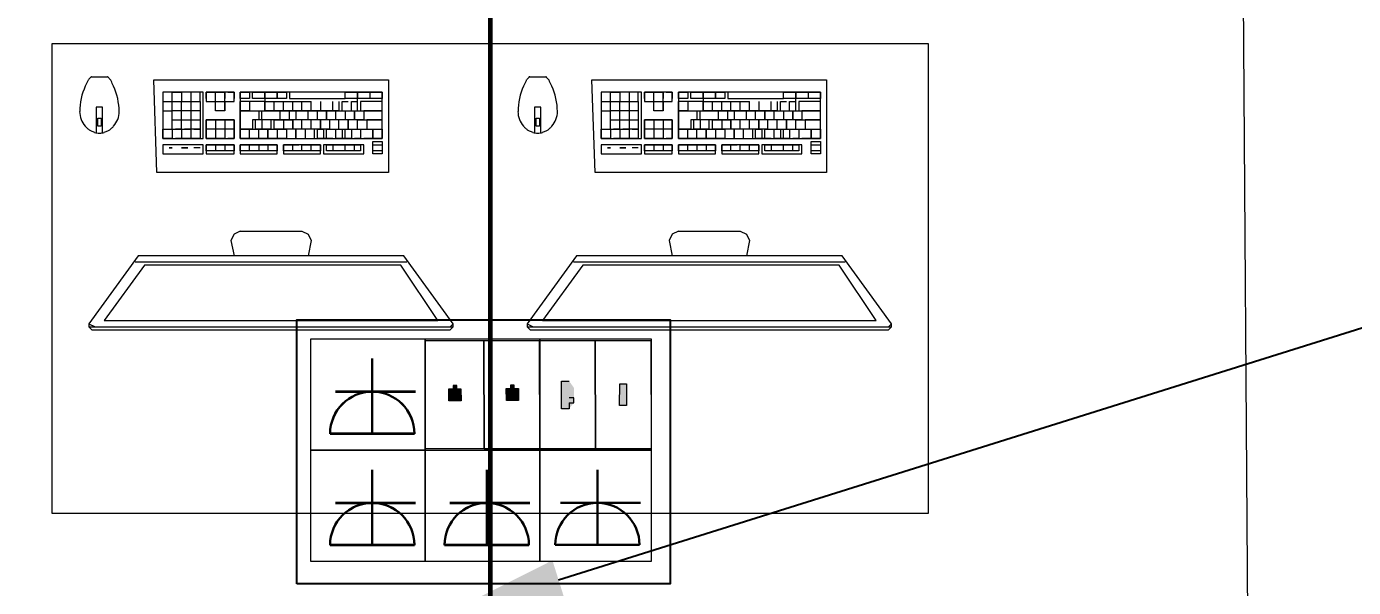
# Model space of a CAD drawing. Header units: millimetres. Extents: x -32 to 417638015, y -35 to 175284279.
# Drawn here: x 417443556 to 417445676, y 175255956 to 175256852 of the extents above; entities that cross this region are included whole.
import ezdxf
from ezdxf import colors
from ezdxf.entities.mleader import LeaderData, LeaderLine
from ezdxf.math import Vec2, Vec3

# ---------------------------------------------------------------- set-up
doc = ezdxf.new("R2010")
doc.units = ezdxf.units.MM
for name, color, linetype, lineweight in [('_ЭМ_В полу', 26, 'Кабель в трубе', 60), ('Перекрытие', 7, 'Continuous', 18), ('ТХ', 5, 'Continuous', 0), ('ТХ_Задание ЭОМ_СС', 6, 'Continuous', 0), ('ШТРИХОВКА', 252, 'Continuous', 15), ('Электро', 250, 'Continuous', 25), ('ЭОМ_Кабель для СУП', 150, 'Continuous', 9)]:
    doc.layers.add(name, color=color, linetype=linetype, lineweight=lineweight)
for name, color, linetype in [('_ЭМ_Надписи', 7, 'Continuous'), ('PDF _СС_розетки', 7, 'Continuous'), ('ВНУТРЯНКА', 1, 'Continuous')]:
    doc.layers.add(name, color=color, linetype=linetype)
doc.layers.add('PDF _ЭОМ _розетки', color=7, linetype='Continuous', true_color=0xeb0000)
doc.styles.add('ELine', font='txt.shx')
doc.styles.add('ЭОМ', font='isocpeur.ttf', dxfattribs={"width": 0.85, "height": 250})
doc.linetypes.add('TRAY', pattern='A,12.119257,["_",ELine,S=4.5,R=90,X=0,Y=-1.555839],0.750382,["_",ELine,S=4.5,R=0,X=0,Y=-0.805849],1.314849,["_",ELine,S=4.5,R=0,X=0,Y=-0.805849],2.250029,["_",ELine,S=4.5,R=90,X=0,Y=-1.555839],13.565483', length=30)
doc.linetypes.add('Кабель в трубе', pattern='A,8,[133,ltypeshp.shx,S=1,R=0,X=10,Y=1.3],-3,[130,ltypeshp.shx,S=1.5,R=-45,X=-1.5,Y=0],8', length=19)

# ---------------------------------------------------------------- blocks, each defined once
blk = doc.blocks.new('_ЭМ_ТХ2_4 Этаж')
at = {"layer": 'ТХ', "color": 8, "linetype": 'Continuous', "ltscale": 100}
for p, q in [((59407.5, 25076.8), (59418.2, 25076.8)), ((59418.2, 25076.8), (59433, 25076.8)), ((60107.5, 25076.8), (60118.2, 25076.8)), ((60118.2, 25076.8), (60133, 25076.8)), ((59635.2, 24825.3), (59630.2, 24815.5)), ((59635.2, 24825.3), (59630.2, 24815.5)), ((59645, 24830.2), (59635.2, 24825.3)), ((59645, 24830.2), (59635.2, 24825.3)), ((59645, 24830.2), (59694.3, 24830.2)), ((59645, 24830.2), (59694.3, 24830.2)), ((59694.3, 24830.2), (59743.7, 24830.2)), ((59694.3, 24830.2), (59743.7, 24830.2)), ((59743.7, 24830.2), (59753.5, 24825.3)), ((59743.7, 24830.2), (59753.5, 24825.3)), ((59753.5, 24825.3), (59758.4, 24815.5)), ((59753.5, 24825.3), (59758.4, 24815.5)), ((60335.2, 24825.3), (60330.2, 24815.5)), ((60335.2, 24825.3), (60330.2, 24815.5)), ((60345, 24830.2), (60335.2, 24825.3)), ((60345, 24830.2), (60335.2, 24825.3)), ((60345, 24830.2), (60394.3, 24830.2)), ((60345, 24830.2), (60394.3, 24830.2)), ((60394.3, 24830.2), (60443.7, 24830.2)), ((60394.3, 24830.2), (60443.7, 24830.2)), ((60443.7, 24830.2), (60453.5, 24825.3)), ((60443.7, 24830.2), (60453.5, 24825.3)), ((60453.5, 24825.3), (60458.4, 24815.5)), ((60453.5, 24825.3), (60458.4, 24815.5)), ((59630.2, 24815.5), (59635.2, 24790.8)), ((59758.4, 24815.5), (59753.5, 24790.8)), ((60330.2, 24815.5), (60335.2, 24790.8)), ((60458.4, 24815.5), (60453.5, 24790.8))]:
    blk.add_line(p, q, dxfattribs=at)
at = {"layer": 'ТХ', "color": 8}
for points in [[(59344.3, 24379.6), (60744.3, 24379.6), (60744.3, 25129.6), (59344.3, 25129.6)], [(59417.6, 24997.9), (59417.6, 25010.8), (59422.9, 25010.8), (59422.9, 24997.9)], [(60117.6, 24997.9), (60117.6, 25010.8), (60122.9, 25010.8), (60122.9, 24997.9)]]:
    blk.add_lwpolyline(points, close=True, dxfattribs=at)
at = {"layer": 'ТХ', "color": 8, "linetype": 'Continuous', "ltscale": 100}
for points in [[(59506.9, 25071.9), (59881.7, 25071.9)], [(59881.7, 24923.9), (59511.9, 24923.9), (59506.9, 25071.9)], [(59881.7, 25071.9), (59881.7, 24923.9)], [(60206.9, 25071.9), (60581.7, 25071.9)], [(60581.7, 24923.9), (60211.9, 24923.9), (60206.9, 25071.9)], [(60581.7, 25071.9), (60581.7, 24923.9)], [(59521.7, 25052.2), (59521.7, 24978.2)], [(59585.8, 25052.2), (59521.7, 25052.2)], [(59521.7, 25052.2), (59521.7, 24993)], [(59536.5, 25052.2), (59521.7, 25052.2)], [(59536.5, 24993), (59536.5, 25052.2)], [(59536.5, 25052.2), (59551.3, 25052.2)], [(59536.5, 25037.4), (59536.5, 25052.2)], [(59551.3, 25052.2), (59551.3, 25037.4)], [(59551.3, 25052.2), (59551.3, 25037.4)], [(59580.9, 25052.2), (59556.3, 25052.2)], [(59566.1, 25052.2), (59566.1, 24978.2)], [(59580.9, 25037.4), (59580.9, 25052.2)], [(59585.8, 24978.2), (59585.8, 25052.2)], [(59590.8, 25052.2), (59620.4, 25052.2)], [(59590.8, 25042.3), (59590.8, 25052.2)], [(59590.8, 25052.2), (59590.8, 25037.4)], [(59635.2, 25052.2), (59590.8, 25052.2)], [(59605.6, 25037.4), (59605.6, 25052.2)], [(59620.4, 25052.2), (59620.4, 25042.3)], [(59620.4, 25022.6), (59620.4, 25052.2)], [(59625.3, 25052.2), (59635.2, 25052.2)], [(59635.2, 25052.2), (59635.2, 25042.3)], [(59635.2, 25037.4), (59635.2, 25052.2)], [(59645, 25052.2), (59645, 24978.2)], [(59871.9, 25052.2), (59645, 25052.2)], [(59645, 25052.2), (59659.8, 25052.2)], [(59645, 25042.3), (59645, 25052.2)], [(59659.8, 25052.2), (59659.8, 25042.3)], [(59664.7, 25052.2), (59684.5, 25052.2)], [(59664.7, 25042.3), (59664.7, 25052.2)], [(59684.5, 25052.2), (59719, 25052.2)], [(59684.5, 25052.2), (59684.5, 25022.6)], [(59684.5, 25042.3), (59684.5, 25052.2)], [(59704.2, 25042.3), (59704.2, 25052.2)], [(59704.2, 25052.2), (59704.2, 25042.3)], [(59719, 25052.2), (59719, 25042.3)], [(59723.9, 25052.2), (59723.9, 25042.3)], [(59812.7, 25052.2), (59723.9, 25052.2)], [(59812.7, 25052.2), (59832.4, 25052.2)], [(59812.7, 25042.3), (59812.7, 25052.2)], [(59812.7, 25042.3), (59812.7, 25052.2)], [(59832.4, 25052.2), (59871.9, 25052.2)], [(59832.4, 25022.6), (59832.4, 25052.2)], [(59832.4, 25052.2), (59832.4, 25042.3)], [(59852.1, 25052.2), (59852.1, 25042.3)], [(59871.9, 24978.2), (59871.9, 25052.2)], [(59871.9, 25052.2), (59871.9, 25042.3)], [(60221.7, 25052.2), (60221.7, 24978.2)], [(60285.8, 25052.2), (60221.7, 25052.2)], [(60221.7, 25052.2), (60221.7, 24993)], [(60236.5, 25052.2), (60221.7, 25052.2)], [(60236.5, 24993), (60236.5, 25052.2)], [(60236.5, 25052.2), (60251.3, 25052.2)], [(60236.5, 25037.4), (60236.5, 25052.2)], [(60251.3, 25052.2), (60251.3, 25037.4)], [(60251.3, 25052.2), (60251.3, 25037.4)], [(60280.9, 25052.2), (60256.3, 25052.2)], [(60266.1, 25052.2), (60266.1, 24978.2)], [(60280.9, 25037.4), (60280.9, 25052.2)], [(60285.8, 24978.2), (60285.8, 25052.2)], [(60290.8, 25052.2), (60320.4, 25052.2)], [(60290.8, 25042.3), (60290.8, 25052.2)], [(60290.8, 25052.2), (60290.8, 25037.4)], [(60335.2, 25052.2), (60290.8, 25052.2)], [(60305.6, 25037.4), (60305.6, 25052.2)], [(60320.4, 25052.2), (60320.4, 25042.3)], [(60320.4, 25022.6), (60320.4, 25052.2)], [(60325.3, 25052.2), (60335.2, 25052.2)], [(60335.2, 25052.2), (60335.2, 25042.3)], [(60335.2, 25037.4), (60335.2, 25052.2)], [(60345, 25052.2), (60345, 24978.2)], [(60571.9, 25052.2), (60345, 25052.2)], [(60345, 25052.2), (60359.8, 25052.2)], [(60345, 25042.3), (60345, 25052.2)], [(60359.8, 25052.2), (60359.8, 25042.3)], [(60364.7, 25052.2), (60384.5, 25052.2)], [(60364.7, 25042.3), (60364.7, 25052.2)], [(60384.5, 25052.2), (60419, 25052.2)], [(60384.5, 25052.2), (60384.5, 25022.6)], [(60384.5, 25042.3), (60384.5, 25052.2)], [(60404.2, 25042.3), (60404.2, 25052.2)], [(60404.2, 25052.2), (60404.2, 25042.3)], [(60419, 25052.2), (60419, 25042.3)], [(60423.9, 25052.2), (60423.9, 25042.3)], [(60512.7, 25052.2), (60423.9, 25052.2)], [(60512.7, 25052.2), (60532.4, 25052.2)], [(60512.7, 25042.3), (60512.7, 25052.2)], [(60512.7, 25042.3), (60512.7, 25052.2)], [(60532.4, 25052.2), (60571.9, 25052.2)], [(60532.4, 25022.6), (60532.4, 25052.2)], [(60532.4, 25052.2), (60532.4, 25042.3)], [(60552.1, 25052.2), (60552.1, 25042.3)], [(60571.9, 24978.2), (60571.9, 25052.2)], [(60571.9, 25052.2), (60571.9, 25042.3)], [(59521.7, 25037.4), (59551.3, 25037.4)], [(59536.5, 24993), (59536.5, 25037.4)], [(59551.3, 24993), (59551.3, 25037.4)], [(59551.3, 25037.4), (59580.9, 25037.4)], [(59556.3, 25037.4), (59580.9, 25037.4)], [(59580.9, 25037.4), (59580.9, 24993)], [(59590.8, 25037.4), (59605.6, 25037.4)], [(59590.8, 25037.4), (59635.2, 25037.4)], [(59605.6, 25022.6), (59605.6, 25037.4)], [(59620.4, 25022.6), (59605.6, 25022.6), (59605.6, 25037.4)], [(59620.4, 25037.4), (59620.4, 25022.6)], [(59659.8, 25042.3), (59645, 25042.3)], [(59645, 25022.6), (59645, 25037.4)], [(59684.5, 25037.4), (59645, 25037.4)], [(59659.8, 25022.6), (59684.5, 25022.6), (59684.5, 25037.4)], [(59659.8, 25037.4), (59659.8, 25022.6)], [(59659.8, 25037.4), (59659.8, 25022.6)], [(59684.5, 25042.3), (59664.7, 25042.3)], [(59719, 25042.3), (59684.5, 25042.3)], [(59684.5, 25037.4), (59714.1, 25037.4)], [(59699.3, 25022.6), (59699.3, 25037.4)], [(59714.1, 25022.6), (59714.1, 25037.4)], [(59714.1, 25037.4), (59758.4, 25037.4)], [(59723.9, 25042.3), (59812.7, 25042.3)], [(59728.9, 25022.6), (59728.9, 25037.4)], [(59743.7, 25022.6), (59743.7, 25037.4)], [(59758.4, 25022.6), (59758.4, 25037.4)], [(59773.2, 25037.4), (59773.2, 25022.6)], [(59793, 25022.6), (59793, 25037.4)], [(59802.8, 25037.4), (59802.8, 25022.6)], [(59807.8, 25037.4), (59817.6, 25037.4)], [(59807.8, 25022.6), (59807.8, 25037.4)], [(59871.9, 25042.3), (59812.7, 25042.3)], [(59822.6, 25037.4), (59832.4, 25037.4)], [(59822.6, 25022.6), (59822.6, 25037.4)], [(59837.4, 25037.4), (59837.4, 25022.6)], [(59871.9, 25037.4), (59837.4, 25037.4)], [(59871.9, 25022.6), (59871.9, 25037.4)], [(60221.7, 25037.4), (60251.3, 25037.4)], [(60236.5, 24993), (60236.5, 25037.4)], [(60251.3, 24993), (60251.3, 25037.4)], [(60251.3, 25037.4), (60280.9, 25037.4)], [(60256.3, 25037.4), (60280.9, 25037.4)], [(60280.9, 25037.4), (60280.9, 24993)], [(60290.8, 25037.4), (60305.6, 25037.4)], [(60290.8, 25037.4), (60335.2, 25037.4)], [(60305.6, 25022.6), (60305.6, 25037.4)], [(60320.4, 25022.6), (60305.6, 25022.6), (60305.6, 25037.4)], [(60320.4, 25037.4), (60320.4, 25022.6)], [(60359.8, 25042.3), (60345, 25042.3)], [(60345, 25022.6), (60345, 25037.4)], [(60384.5, 25037.4), (60345, 25037.4)], [(60359.8, 25022.6), (60384.5, 25022.6), (60384.5, 25037.4)], [(60359.8, 25037.4), (60359.8, 25022.6)], [(60359.8, 25037.4), (60359.8, 25022.6)], [(60384.5, 25042.3), (60364.7, 25042.3)], [(60419, 25042.3), (60384.5, 25042.3)], [(60384.5, 25037.4), (60414.1, 25037.4)], [(60399.3, 25022.6), (60399.3, 25037.4)], [(60414.1, 25022.6), (60414.1, 25037.4)], [(60414.1, 25037.4), (60458.4, 25037.4)], [(60423.9, 25042.3), (60512.7, 25042.3)], [(60428.9, 25022.6), (60428.9, 25037.4)], [(60443.7, 25022.6), (60443.7, 25037.4)], [(60458.4, 25022.6), (60458.4, 25037.4)], [(60473.2, 25037.4), (60473.2, 25022.6)], [(60493, 25022.6), (60493, 25037.4)], [(60502.8, 25037.4), (60502.8, 25022.6)], [(60507.8, 25037.4), (60517.6, 25037.4)], [(60507.8, 25022.6), (60507.8, 25037.4)], [(60571.9, 25042.3), (60512.7, 25042.3)], [(60522.6, 25037.4), (60532.4, 25037.4)], [(60522.6, 25022.6), (60522.6, 25037.4)], [(60537.4, 25037.4), (60537.4, 25022.6)], [(60571.9, 25037.4), (60537.4, 25037.4)], [(60571.9, 25022.6), (60571.9, 25037.4)], [(59521.7, 25022.6), (59536.5, 25022.6)], [(59566.1, 25022.6), (59536.5, 25022.6)], [(59580.9, 25022.6), (59566.1, 25022.6)], [(59620.4, 25022.6), (59605.6, 25022.6)], [(59645, 25022.6), (59674.6, 25022.6)], [(59659.8, 25022.6), (59645, 25022.6)], [(59645, 24993), (59645, 25022.6)], [(59674.6, 25022.6), (59674.6, 25007.8), (59664.7, 25007.8), (59664.7, 24993)], [(59679.5, 25007.8), (59679.5, 25022.6)], [(59679.5, 25022.6), (59689.4, 25022.6)], [(59802.8, 25022.6), (59684.5, 25022.6)], [(59689.4, 25022.6), (59797.9, 25022.6)], [(59709.1, 25007.8), (59709.1, 25022.6)], [(59728.9, 25022.6), (59714.1, 25022.6)], [(59723.9, 25007.8), (59723.9, 25022.6)], [(59733.8, 25022.6), (59733.8, 25007.8)], [(59753.5, 25007.8), (59753.5, 25022.6)], [(59768.3, 25007.8), (59768.3, 25022.6)], [(59797.9, 25022.6), (59812.7, 25022.6)], [(59797.9, 25007.8), (59797.9, 25022.6)], [(59807.8, 25022.6), (59842.3, 25022.6)], [(59812.7, 25022.6), (59812.7, 25007.8)], [(59827.5, 25022.6), (59827.5, 25007.8)], [(59827.5, 25007.8), (59827.5, 25022.6)], [(59837.4, 25022.6), (59871.9, 25022.6)], [(59871.9, 25022.6), (59842.3, 25022.6)], [(59842.3, 25022.6), (59842.3, 25007.8)], [(59842.3, 25022.6), (59842.3, 25007.8)], [(59847.2, 24993), (59871.9, 24993), (59871.9, 25007.8), (59871.9, 25022.6)], [(60221.7, 25022.6), (60236.5, 25022.6)], [(60266.1, 25022.6), (60236.5, 25022.6)], [(60280.9, 25022.6), (60266.1, 25022.6)], [(60320.4, 25022.6), (60305.6, 25022.6)], [(60345, 25022.6), (60374.6, 25022.6)], [(60359.8, 25022.6), (60345, 25022.6)], [(60345, 24993), (60345, 25022.6)], [(60374.6, 25022.6), (60374.6, 25007.8), (60364.7, 25007.8), (60364.7, 24993)], [(60379.5, 25007.8), (60379.5, 25022.6)], [(60379.5, 25022.6), (60389.4, 25022.6)], [(60502.8, 25022.6), (60384.5, 25022.6)], [(60389.4, 25022.6), (60497.9, 25022.6)], [(60409.1, 25007.8), (60409.1, 25022.6)], [(60428.9, 25022.6), (60414.1, 25022.6)], [(60423.9, 25007.8), (60423.9, 25022.6)], [(60433.8, 25022.6), (60433.8, 25007.8)], [(60453.5, 25007.8), (60453.5, 25022.6)], [(60468.3, 25007.8), (60468.3, 25022.6)], [(60497.9, 25022.6), (60512.7, 25022.6)], [(60497.9, 25007.8), (60497.9, 25022.6)], [(60507.8, 25022.6), (60542.3, 25022.6)], [(60512.7, 25022.6), (60512.7, 25007.8)], [(60527.5, 25022.6), (60527.5, 25007.8)], [(60527.5, 25007.8), (60527.5, 25022.6)], [(60537.4, 25022.6), (60571.9, 25022.6)], [(60571.9, 25022.6), (60542.3, 25022.6)], [(60542.3, 25022.6), (60542.3, 25007.8)], [(60542.3, 25022.6), (60542.3, 25007.8)], [(60547.2, 24993), (60571.9, 24993), (60571.9, 25007.8), (60571.9, 25022.6)], [(59521.7, 24993), (59566.1, 24993)], [(59521.7, 24978.2), (59521.7, 24993)], [(59521.7, 24993), (59536.5, 24993)], [(59536.5, 25007.8), (59551.3, 25007.8)], [(59536.5, 24993), (59536.5, 24978.2)], [(59551.3, 24993), (59541.5, 24993)], [(59551.3, 25007.8), (59580.9, 25007.8)], [(59551.3, 24993), (59551.3, 24978.2)], [(59580.9, 24993), (59556.3, 24993)], [(59571, 24993), (59580.9, 24993)], [(59580.9, 24993), (59580.9, 24978.2)], [(59590.8, 24993), (59590.8, 25007.8)], [(59590.8, 25007.8), (59590.8, 24978.2)], [(59590.8, 25007.8), (59635.2, 25007.8)], [(59635.2, 25007.8), (59590.8, 25007.8)], [(59590.8, 24978.2), (59590.8, 24993)], [(59635.2, 24993), (59590.8, 24993)], [(59605.6, 25007.8), (59605.6, 24993)], [(59605.6, 24993), (59605.6, 24978.2)], [(59620.4, 25007.8), (59620.4, 24978.2)], [(59635.2, 24978.2), (59635.2, 25007.8)], [(59635.2, 25007.8), (59635.2, 24993)], [(59635.2, 24993), (59635.2, 24978.2)], [(59645, 24993), (59659.8, 24993)], [(59645, 24978.2), (59645, 24993)], [(59664.7, 24993), (59645, 24993)], [(59659.8, 24978.2), (59659.8, 24993)], [(59659.8, 24993), (59674.6, 24993)], [(59704.2, 25007.8), (59669.7, 25007.8)], [(59669.7, 24993), (59669.7, 25007.8)], [(59694.3, 24993), (59669.7, 24993)], [(59674.6, 24993), (59719, 24993)], [(59674.6, 24978.2), (59674.6, 24993)], [(59679.5, 25007.8), (59679.5, 24993)], [(59694.3, 24993), (59694.3, 25007.8)], [(59699.3, 24993), (59699.3, 25007.8)], [(59699.3, 25007.8), (59728.9, 25007.8)], [(59728.9, 24993), (59699.3, 24993)], [(59723.9, 25007.8), (59704.2, 25007.8)], [(59704.2, 24993), (59704.2, 24978.2)], [(59714.1, 25007.8), (59714.1, 24993)], [(59788, 24993), (59719, 24993)], [(59719, 24993), (59719, 24978.2)], [(59827.5, 25007.8), (59723.9, 25007.8)], [(59728.9, 24993), (59728.9, 25007.8)], [(59728.9, 25007.8), (59728.9, 24993)], [(59743.7, 24993), (59728.9, 24993)], [(59743.7, 24993), (59743.7, 25007.8)], [(59748.6, 24993), (59748.6, 24978.2)], [(59758.4, 24993), (59758.4, 25007.8)], [(59763.4, 24993), (59763.4, 24978.2)], [(59768.3, 24993), (59778.2, 24993)], [(59768.3, 24978.2), (59768.3, 24993)], [(59773.2, 25007.8), (59773.2, 24993)], [(59773.2, 24993), (59773.2, 25007.8)], [(59778.2, 24993), (59778.2, 24978.2)], [(59783.1, 24993), (59793, 24993)], [(59783.1, 24978.2), (59783.1, 24993)], [(59788, 24993), (59788, 25007.8)], [(59788, 24993), (59871.9, 24993)], [(59797.9, 24978.2), (59797.9, 24993)], [(59802.8, 24993), (59802.8, 25007.8)], [(59807.8, 24993), (59807.8, 24978.2)], [(59812.7, 24978.2), (59812.7, 24993)], [(59842.3, 25007.8), (59817.6, 25007.8)], [(59817.6, 24993), (59817.6, 25007.8)], [(59817.6, 25007.8), (59817.6, 24993)], [(59822.6, 24993), (59822.6, 24978.2)], [(59832.4, 25007.8), (59847.2, 25007.8)], [(59832.4, 24993), (59832.4, 25007.8)], [(59837.4, 24993), (59837.4, 24978.2)], [(59842.3, 25007.8), (59871.9, 25007.8)], [(59847.2, 25007.8), (59847.2, 24993)], [(59847.2, 25007.8), (59847.2, 24993)], [(59871.9, 25007.8), (59847.2, 25007.8)], [(59857.1, 24993), (59857.1, 24978.2)], [(59857.1, 24978.2), (59857.1, 24993)], [(59871.9, 24993), (59871.9, 24978.2)], [(60221.7, 24993), (60266.1, 24993)], [(60221.7, 24978.2), (60221.7, 24993)], [(60221.7, 24993), (60236.5, 24993)], [(60236.5, 25007.8), (60251.3, 25007.8)], [(60236.5, 24993), (60236.5, 24978.2)], [(60251.3, 24993), (60241.5, 24993)], [(60251.3, 25007.8), (60280.9, 25007.8)], [(60251.3, 24993), (60251.3, 24978.2)], [(60280.9, 24993), (60256.3, 24993)], [(60271, 24993), (60280.9, 24993)], [(60280.9, 24993), (60280.9, 24978.2)], [(60290.8, 24993), (60290.8, 25007.8)], [(60290.8, 25007.8), (60290.8, 24978.2)], [(60290.8, 25007.8), (60335.2, 25007.8)], [(60335.2, 25007.8), (60290.8, 25007.8)], [(60290.8, 24978.2), (60290.8, 24993)], [(60335.2, 24993), (60290.8, 24993)], [(60305.6, 25007.8), (60305.6, 24993)], [(60305.6, 24993), (60305.6, 24978.2)], [(60320.4, 25007.8), (60320.4, 24978.2)], [(60335.2, 24978.2), (60335.2, 25007.8)], [(60335.2, 25007.8), (60335.2, 24993)], [(60335.2, 24993), (60335.2, 24978.2)], [(60345, 24993), (60359.8, 24993)], [(60345, 24978.2), (60345, 24993)], [(60364.7, 24993), (60345, 24993)], [(60359.8, 24978.2), (60359.8, 24993)], [(60359.8, 24993), (60374.6, 24993)], [(60404.2, 25007.8), (60369.7, 25007.8)], [(60369.7, 24993), (60369.7, 25007.8)], [(60394.3, 24993), (60369.7, 24993)], [(60374.6, 24993), (60419, 24993)], [(60374.6, 24978.2), (60374.6, 24993)], [(60379.5, 25007.8), (60379.5, 24993)], [(60394.3, 24993), (60394.3, 25007.8)], [(60399.3, 24993), (60399.3, 25007.8)], [(60399.3, 25007.8), (60428.9, 25007.8)], [(60428.9, 24993), (60399.3, 24993)], [(60423.9, 25007.8), (60404.2, 25007.8)], [(60404.2, 24993), (60404.2, 24978.2)], [(60414.1, 25007.8), (60414.1, 24993)], [(60488, 24993), (60419, 24993)], [(60419, 24993), (60419, 24978.2)], [(60527.5, 25007.8), (60423.9, 25007.8)], [(60428.9, 24993), (60428.9, 25007.8)], [(60428.9, 25007.8), (60428.9, 24993)], [(60443.7, 24993), (60428.9, 24993)], [(60443.7, 24993), (60443.7, 25007.8)], [(60448.6, 24993), (60448.6, 24978.2)], [(60458.4, 24993), (60458.4, 25007.8)], [(60463.4, 24993), (60463.4, 24978.2)], [(60468.3, 24993), (60478.2, 24993)], [(60468.3, 24978.2), (60468.3, 24993)], [(60473.2, 25007.8), (60473.2, 24993)], [(60473.2, 24993), (60473.2, 25007.8)], [(60478.2, 24993), (60478.2, 24978.2)], [(60483.1, 24993), (60493, 24993)], [(60483.1, 24978.2), (60483.1, 24993)], [(60488, 24993), (60488, 25007.8)], [(60488, 24993), (60571.9, 24993)], [(60497.9, 24978.2), (60497.9, 24993)], [(60502.8, 24993), (60502.8, 25007.8)], [(60507.8, 24993), (60507.8, 24978.2)], [(60512.7, 24978.2), (60512.7, 24993)], [(60542.3, 25007.8), (60517.6, 25007.8)], [(60517.6, 24993), (60517.6, 25007.8)], [(60517.6, 25007.8), (60517.6, 24993)], [(60522.6, 24993), (60522.6, 24978.2)], [(60532.4, 25007.8), (60547.2, 25007.8)], [(60532.4, 24993), (60532.4, 25007.8)], [(60537.4, 24993), (60537.4, 24978.2)], [(60542.3, 25007.8), (60571.9, 25007.8)], [(60547.2, 25007.8), (60547.2, 24993)], [(60547.2, 25007.8), (60547.2, 24993)], [(60571.9, 25007.8), (60547.2, 25007.8)], [(60557.1, 24993), (60557.1, 24978.2)], [(60557.1, 24978.2), (60557.1, 24993)], [(60571.9, 24993), (60571.9, 24978.2)], [(59536.5, 24978.2), (59521.7, 24978.2)], [(59521.7, 24978.2), (59585.8, 24978.2)], [(59521.7, 24968.3), (59521.7, 24953.5)], [(59585.8, 24968.3), (59521.7, 24968.3)], [(59580.9, 24978.2), (59541.5, 24978.2)], [(59585.8, 24953.5), (59585.8, 24968.3)], [(59605.6, 24978.2), (59590.8, 24978.2)], [(59590.8, 24978.2), (59635.2, 24978.2)], [(59590.8, 24968.3), (59635.2, 24968.3)], [(59635.2, 24968.3), (59590.8, 24968.3)], [(59590.8, 24958.5), (59590.8, 24968.3)], [(59590.8, 24968.3), (59590.8, 24953.5)], [(59620.4, 24978.2), (59605.6, 24978.2)], [(59605.6, 24968.3), (59605.6, 24958.5)], [(59620.4, 24968.3), (59620.4, 24958.5)], [(59635.2, 24978.2), (59625.3, 24978.2)], [(59635.2, 24968.3), (59635.2, 24958.5)], [(59635.2, 24953.5), (59635.2, 24968.3)], [(59645, 24978.2), (59871.9, 24978.2)], [(59674.6, 24978.2), (59645, 24978.2)], [(59674.6, 24968.3), (59674.6, 24958.5), (59645, 24958.5)], [(59645, 24968.3), (59674.6, 24968.3)], [(59645, 24958.5), (59645, 24968.3), (59645, 24953.5)], [(59704.2, 24968.3), (59645, 24968.3)], [(59659.8, 24958.5), (59659.8, 24968.3)], [(59689.4, 24978.2), (59674.6, 24978.2)], [(59674.6, 24968.3), (59689.4, 24968.3)], [(59704.2, 24978.2), (59689.4, 24978.2)], [(59689.4, 24968.3), (59704.2, 24968.3)], [(59689.4, 24968.3), (59689.4, 24958.5)], [(59719, 24978.2), (59704.2, 24978.2)], [(59704.2, 24968.3), (59704.2, 24958.5)], [(59704.2, 24953.5), (59704.2, 24968.3)], [(59714.1, 24968.3), (59738.7, 24968.3)], [(59714.1, 24958.5), (59714.1, 24968.3)], [(59714.1, 24968.3), (59714.1, 24953.5)], [(59773.2, 24968.3), (59714.1, 24968.3)], [(59728.9, 24958.5), (59728.9, 24968.3)], [(59743.7, 24958.5), (59743.7, 24968.3), (59773.2, 24968.3)], [(59758.4, 24958.5), (59758.4, 24968.3)], [(59793, 24978.2), (59768.3, 24978.2)], [(59773.2, 24968.3), (59773.2, 24958.5)], [(59773.2, 24953.5), (59773.2, 24968.3)], [(59842.3, 24968.3), (59778.2, 24968.3)], [(59778.2, 24968.3), (59778.2, 24953.5)], [(59783.1, 24958.5), (59783.1, 24968.3)], [(59783.1, 24968.3), (59837.4, 24968.3)], [(59793, 24968.3), (59793, 24958.5)], [(59822.6, 24978.2), (59797.9, 24978.2)], [(59812.7, 24958.5), (59812.7, 24968.3)], [(59837.4, 24978.2), (59827.5, 24978.2)], [(59827.5, 24958.5), (59827.5, 24968.3)], [(59837.4, 24968.3), (59837.4, 24958.5)], [(59871.9, 24978.2), (59842.3, 24978.2)], [(59842.3, 24953.5), (59842.3, 24968.3)], [(59857.1, 24973.3), (59871.9, 24973.3)], [(59857.1, 24953.5), (59857.1, 24973.3)], [(59857.1, 24968.3), (59871.9, 24968.3)], [(59857.1, 24958.5), (59857.1, 24968.3)], [(59871.9, 24973.3), (59871.9, 24953.5)], [(59871.9, 24968.3), (59871.9, 24958.5)], [(60236.5, 24978.2), (60221.7, 24978.2)], [(60221.7, 24978.2), (60285.8, 24978.2)], [(60221.7, 24968.3), (60221.7, 24953.5)], [(60285.8, 24968.3), (60221.7, 24968.3)], [(60280.9, 24978.2), (60241.5, 24978.2)], [(60285.8, 24953.5), (60285.8, 24968.3)], [(60305.6, 24978.2), (60290.8, 24978.2)], [(60290.8, 24978.2), (60335.2, 24978.2)], [(60290.8, 24968.3), (60335.2, 24968.3)], [(60335.2, 24968.3), (60290.8, 24968.3)], [(60290.8, 24958.5), (60290.8, 24968.3)], [(60290.8, 24968.3), (60290.8, 24953.5)], [(60320.4, 24978.2), (60305.6, 24978.2)], [(60305.6, 24968.3), (60305.6, 24958.5)], [(60320.4, 24968.3), (60320.4, 24958.5)], [(60335.2, 24978.2), (60325.3, 24978.2)], [(60335.2, 24968.3), (60335.2, 24958.5)], [(60335.2, 24953.5), (60335.2, 24968.3)], [(60345, 24978.2), (60571.9, 24978.2)], [(60374.6, 24978.2), (60345, 24978.2)], [(60374.6, 24968.3), (60374.6, 24958.5), (60345, 24958.5)], [(60345, 24968.3), (60374.6, 24968.3)], [(60345, 24958.5), (60345, 24968.3), (60345, 24953.5)], [(60404.2, 24968.3), (60345, 24968.3)], [(60359.8, 24958.5), (60359.8, 24968.3)], [(60389.4, 24978.2), (60374.6, 24978.2)], [(60374.6, 24968.3), (60389.4, 24968.3)], [(60404.2, 24978.2), (60389.4, 24978.2)], [(60389.4, 24968.3), (60404.2, 24968.3)], [(60389.4, 24968.3), (60389.4, 24958.5)], [(60419, 24978.2), (60404.2, 24978.2)], [(60404.2, 24968.3), (60404.2, 24958.5)], [(60404.2, 24953.5), (60404.2, 24968.3)], [(60414.1, 24968.3), (60438.7, 24968.3)], [(60414.1, 24958.5), (60414.1, 24968.3)], [(60414.1, 24968.3), (60414.1, 24953.5)], [(60473.2, 24968.3), (60414.1, 24968.3)], [(60428.9, 24958.5), (60428.9, 24968.3)], [(60443.7, 24958.5), (60443.7, 24968.3), (60473.2, 24968.3)], [(60458.4, 24958.5), (60458.4, 24968.3)], [(60493, 24978.2), (60468.3, 24978.2)], [(60473.2, 24968.3), (60473.2, 24958.5)], [(60473.2, 24953.5), (60473.2, 24968.3)], [(60542.3, 24968.3), (60478.2, 24968.3)], [(60478.2, 24968.3), (60478.2, 24953.5)], [(60483.1, 24958.5), (60483.1, 24968.3)], [(60483.1, 24968.3), (60537.4, 24968.3)], [(60493, 24968.3), (60493, 24958.5)], [(60522.6, 24978.2), (60497.9, 24978.2)], [(60512.7, 24958.5), (60512.7, 24968.3)], [(60537.4, 24978.2), (60527.5, 24978.2)], [(60527.5, 24958.5), (60527.5, 24968.3)], [(60537.4, 24968.3), (60537.4, 24958.5)], [(60571.9, 24978.2), (60542.3, 24978.2)], [(60542.3, 24953.5), (60542.3, 24968.3)], [(60557.1, 24973.3), (60571.9, 24973.3)], [(60557.1, 24953.5), (60557.1, 24973.3)], [(60557.1, 24968.3), (60571.9, 24968.3)], [(60557.1, 24958.5), (60557.1, 24968.3)], [(60571.9, 24973.3), (60571.9, 24953.5)], [(60571.9, 24968.3), (60571.9, 24958.5)], [(59521.7, 24953.5), (59585.8, 24953.5)], [(59531.6, 24963.4), (59536.5, 24963.4)], [(59536.5, 24963.4), (59531.6, 24963.4)], [(59551.3, 24963.4), (59561.2, 24963.4)], [(59561.2, 24963.4), (59551.3, 24963.4)], [(59580.9, 24963.4), (59571, 24963.4)], [(59580.9, 24963.4), (59571, 24963.4)], [(59635.2, 24958.5), (59590.8, 24958.5)], [(59590.8, 24953.5), (59635.2, 24953.5)], [(59645, 24953.5), (59704.2, 24953.5)], [(59704.2, 24958.5), (59674.6, 24958.5)], [(59743.7, 24958.5), (59714.1, 24958.5)], [(59714.1, 24953.5), (59773.2, 24953.5)], [(59773.2, 24958.5), (59743.7, 24958.5)], [(59778.2, 24953.5), (59842.3, 24953.5)], [(59837.4, 24958.5), (59783.1, 24958.5)], [(59871.9, 24958.5), (59857.1, 24958.5)], [(59871.9, 24953.5), (59857.1, 24953.5)], [(60221.7, 24953.5), (60285.8, 24953.5)], [(60231.6, 24963.4), (60236.5, 24963.4)], [(60236.5, 24963.4), (60231.6, 24963.4)], [(60251.3, 24963.4), (60261.2, 24963.4)], [(60261.2, 24963.4), (60251.3, 24963.4)], [(60280.9, 24963.4), (60271, 24963.4)], [(60280.9, 24963.4), (60271, 24963.4)], [(60335.2, 24958.5), (60290.8, 24958.5)], [(60290.8, 24953.5), (60335.2, 24953.5)], [(60345, 24953.5), (60404.2, 24953.5)], [(60404.2, 24958.5), (60374.6, 24958.5)], [(60443.7, 24958.5), (60414.1, 24958.5)], [(60414.1, 24953.5), (60473.2, 24953.5)], [(60473.2, 24958.5), (60443.7, 24958.5)], [(60478.2, 24953.5), (60542.3, 24953.5)], [(60537.4, 24958.5), (60483.1, 24958.5)], [(60571.9, 24958.5), (60557.1, 24958.5)], [(60571.9, 24953.5), (60557.1, 24953.5)], [(59911.3, 24780.9), (59694.3, 24780.9), (59477.4, 24780.9)], [(60611.3, 24780.9), (60394.3, 24780.9), (60177.4, 24780.9)], [(59403.4, 24682.3), (59413.2, 24677.4), (59694.3, 24677.4), (59980.4, 24677.4), (59985.3, 24682.3)], [(59403.4, 24677.4), (59413.2, 24677.4), (59694.3, 24677.4), (59975.4, 24677.4), (59985.3, 24677.4)], [(60103.4, 24682.3), (60113.2, 24677.4), (60394.3, 24677.4), (60680.4, 24677.4), (60685.3, 24682.3)], [(60103.4, 24677.4), (60113.2, 24677.4), (60394.3, 24677.4), (60675.4, 24677.4), (60685.3, 24677.4)]]:
    blk.add_lwpolyline(points, dxfattribs=at)
at = {"layer": 'ТХ', "color": 8}
for points in [[(59425.2, 24987.3), (59425.2, 25028.5), (59415.3, 25028.5), (59415.3, 24987.3)], [(60125.2, 24987.3), (60125.2, 25028.5), (60115.3, 25028.5), (60115.3, 24987.3)]]:
    blk.add_lwpolyline(points, dxfattribs=at)
at = {"layer": 'ТХ', "color": 8, "linetype": 'Continuous', "ltscale": 100}
for points in [[(59783.1, 25022.6), (59783.1, 25007.8)], [(60483.1, 25022.6), (60483.1, 25007.8)], [(59689.4, 24993), (59689.4, 24978.2)], [(59733.8, 24993), (59733.8, 24978.2)], [(60389.4, 24993), (60389.4, 24978.2)], [(60433.8, 24993), (60433.8, 24978.2)], [(59896.5, 24790.8), (59694.3, 24790.8), (59497.1, 24790.8), (59487.2, 24790.8), (59482.3, 24790.8), (59403.4, 24682.3), (59403.4, 24677.4), (59408.3, 24672.4), (59694.3, 24672.4), (59980.4, 24672.4), (59985.3, 24677.4), (59985.3, 24682.3), (59906.4, 24790.8)], [(59694.3, 24687.2), (59960.6, 24687.2), (59901.5, 24776), (59694.3, 24776), (59492.1, 24776), (59428, 24687.2)], [(60596.5, 24790.8), (60394.3, 24790.8), (60197.1, 24790.8), (60187.2, 24790.8), (60182.3, 24790.8), (60103.4, 24682.3), (60103.4, 24677.4), (60108.3, 24672.4), (60394.3, 24672.4), (60680.4, 24672.4), (60685.3, 24677.4), (60685.3, 24682.3), (60606.4, 24790.8)], [(60394.3, 24687.2), (60660.6, 24687.2), (60601.5, 24776), (60394.3, 24776), (60192.1, 24776), (60128, 24687.2)]]:
    blk.add_lwpolyline(points, close=True, dxfattribs=at)
for centre, radius, start, end in [((59411.9, 25065.2), 11.5, 144.2175, 153.4349), ((59432.2, 25050.6), 36.4, 135, 144.2175), ((59407.5, 25075.2), 1.61, 90, 135), ((59433, 25075.2), 1.61, 45, 90), ((59408.3, 25050.6), 36.4, 35.7825, 45), ((59428.6, 25065.2), 11.5, 26.5651, 35.7825), ((60111.9, 25065.2), 11.5, 144.2175, 153.4349), ((60132.2, 25050.6), 36.4, 135, 144.2175), ((60107.5, 25075.2), 1.61, 90, 135), ((60133, 25075.2), 1.61, 45, 90), ((60108.3, 25050.6), 36.4, 35.7825, 45), ((60128.6, 25065.2), 11.5, 26.5651, 35.7825), ((59486.4, 25021.2), 97.6, 155.2785, 180), ((59657.2, 24942.5), 285.7, 153.4349, 155.2785), ((59183.3, 24942.5), 285.7, 24.7215, 26.5651), ((59354.1, 25021.2), 97.6, 0, 24.7215), ((60186.4, 25021.2), 97.6, 155.2785, 180), ((60357.2, 24942.5), 285.7, 153.4349, 155.2785), ((59883.3, 24942.5), 285.7, 24.7215, 26.5651), ((60054.1, 25021.2), 97.6, 0, 24.7215), ((59423.5, 25021.2), 34.8, 180, 222.0469), ((59417, 25021.2), 34.8, 317.9531, 0), ((60123.5, 25021.2), 34.8, 180, 222.0469), ((60117, 25021.2), 34.8, 317.9531, 0), ((59473.8, 25066.6), 102.6, 222.0469, 225), ((59408.8, 25001.5), 10.5, 225, 234.2175), ((59420.6, 25017.9), 30.7, 234.2175, 243.4349), ((59427.9, 25032.6), 47.1, 243.4349, 250.8758), ((59420.3, 25010.5), 23.8, 250.8758, 270), ((59420.3, 25010.5), 23.8, 270, 289.1242), ((59412.6, 25032.6), 47.1, 289.1242, 296.5651), ((59419.9, 25017.9), 30.7, 296.5651, 305.7825), ((59431.7, 25001.5), 10.5, 305.7825, 315), ((59366.7, 25066.6), 102.6, 315, 317.9531), ((60173.8, 25066.6), 102.6, 222.0469, 225), ((60108.8, 25001.5), 10.5, 225, 234.2175), ((60120.6, 25017.9), 30.7, 234.2175, 243.4349), ((60127.9, 25032.6), 47.1, 243.4349, 250.8758), ((60120.3, 25010.5), 23.8, 250.8758, 270), ((60120.3, 25010.5), 23.8, 270, 289.1242), ((60112.6, 25032.6), 47.1, 289.1242, 296.5651), ((60119.9, 25017.9), 30.7, 296.5651, 305.7825), ((60131.7, 25001.5), 10.5, 305.7825, 315), ((60066.7, 25066.6), 102.6, 315, 317.9531)]:
    blk.add_arc(centre, radius, start, end, dxfattribs=at)
blk = doc.blocks.new('План 4 этажа')
at = {"layer": 'Перекрытие', "color": 8}
blk.add_line((55314.965, 28657.725), (55371.766, 20871.399), dxfattribs=at)
blk = doc.blocks.new('розетк для люка')
at = {"layer": 'ВНУТРЯНКА', "color": 5, "lineweight": 30, "ltscale": 100, "transparency": 33554687}
blk.add_line((-67.1, -58.8), (-67.1, 69), dxfattribs=at)
at = {"layer": 'Электро', "color": 5, "lineweight": 30, "transparency": 33554687}
for p, q in [((0, 67.3), (0, -67.3)), ((0, 0), (-120.1, 0))]:
    blk.add_line(p, q, dxfattribs=at)
blk.add_ellipse((0.1, 0), major_axis=(47.6, 47.6), ratio=1, start_param=0.787621, end_param=3.924768, dxfattribs=at)
blk = doc.blocks.new('Люк на 6 мест')
h = blk.add_hatch(color=256)
h.dxf.hatch_style = 1
h.paths.add_polyline_path([(-284.6, 515.7), (-284.6, 526.8), (-319.2, 527), (-319.2, 515.9)])
h = blk.add_hatch(color=256)
h.dxf.hatch_style = 1
h.paths.add_polyline_path([(-323.7, 435.1), (-323.7, 435.1), (-313, 442.8), (-289.1, 442.7), (-279.4, 435), (-279.4, 435), (-279.3, 422.8), (-323.6, 422.8)])
h = blk.add_hatch(color=256)
h.dxf.hatch_style = 1
h.paths.add_polyline_path([(-311.7, 334.8), (-311.7, 341.7), (-317.2, 341.7), (-317.3, 347.2), (-311.8, 347.2), (-311.8, 354.1), (-292.5, 354.1), (-292.5, 334.9)])
h = blk.add_hatch(color=256)
h.dxf.hatch_style = 1
h.paths.add_polyline_path([(-311.3, 243.2), (-311.3, 250.1), (-316.8, 250.1), (-316.8, 255.6), (-311.3, 255.6), (-311.3, 262.4), (-292, 262.5), (-292, 243.2)])
for p, q in [((-323.6, 422.8), (-323.7, 435.1)), ((-323.7, 435.1), (-323.7, 435.1)), ((-289.1, 442.7), (-296.8, 442.7)), ((-296.8, 442.7), (-296.8, 435)), ((-289.1, 435), (-289.1, 442.7)), ((-289.1, 435), (-279.4, 435)), ((-279.4, 435), (-279.3, 422.8)), ((-279.3, 422.8), (-323.6, 422.8))]:
    blk.add_line(p, q)
for points in [[(-215.5, 477.1), (-388.3, 476.8), (-388.3, 565.7), (-215.5, 566)], [(-284.6, 526.8), (-284.6, 515.7), (-319.2, 515.9), (-319.2, 527)], [(-215.5, 388.2), (-388.3, 387.9), (-388.3, 476.8), (-215.5, 477.1)], [(-215.5, 299.3), (-388.3, 299), (-388.3, 387.9), (-215.5, 388.2)], [(-215.8, 205.5), (-388.7, 205.1), (-388.3, 299), (-215.5, 299.3)]]:
    blk.add_lwpolyline(points, close=True)
for points in [[(-311.8, 347.2), (-317.3, 347.2), (-317.2, 341.7), (-311.7, 341.7)], [(-311.8, 347.2), (-311.8, 354.1), (-292.5, 354.1)], [(-292.5, 354.1), (-292.5, 334.9), (-311.7, 334.8), (-311.7, 341.7)], [(-311.3, 255.6), (-316.8, 255.6), (-316.8, 250.1), (-311.3, 250.1)], [(-292, 262.5), (-292, 243.2), (-311.3, 243.2), (-311.3, 250.1)], [(-311.3, 255.6), (-311.3, 262.4), (-292, 262.5)]]:
    blk.add_lwpolyline(points)
at = {"layer": 'PDF _СС_розетки', "linetype": 'Continuous', "lineweight": 20, "transparency": 33554687}
for points in [[(-391.2, 566), (-213.4, 566), (-213.4, 388.2), (-391.2, 388.2)], [(-391.2, 388.2), (-213.4, 388.2), (-213.4, 205.3), (-391.2, 205.3)], [(-391.2, 388.2), (-213.4, 388.2), (-213.4, 205.3), (-391.2, 205.3)], [(-391.2, 205.3), (-213.4, 205.3), (-213.4, 22.4), (-391.2, 22.4)]]:
    blk.add_lwpolyline(points, close=True, dxfattribs=at)
at = {"layer": 'PDF _ЭОМ _розетки', "color": 3, "linetype": 'Continuous', "lineweight": 25, "transparency": 33554687}
blk.add_lwpolyline([(0, 0), (-421.6, 0), (-421.6, 596.5), (0, 596.5)], close=True, dxfattribs=at)
at = {"layer": 'PDF _ЭОМ _розетки', "color": 7, "linetype": 'Continuous', "lineweight": 20, "transparency": 33554687}
for points in [[(-35.6, 388.2), (-213.4, 388.2), (-213.4, 566), (-35.6, 566)], [(-35.6, 205.3), (-213.4, 205.3), (-213.4, 388.2), (-35.6, 388.2)], [(-35.6, 22.4), (-213.4, 22.4), (-213.4, 205.3), (-35.6, 205.3)]]:
    blk.add_lwpolyline(points, close=True, dxfattribs=at)
at = {"layer": 'ВНУТРЯНКА', "color": 5, "lineweight": 30, "ltscale": 100, "transparency": 33554687}
for p, q in [((-129, 244.7), (-129, 372.6)), ((-128.8, 244.7), (-128.8, 372.6)), ((-306.8, 61.8), (-306.8, 189.7)), ((-306.6, 61.8), (-306.6, 189.7)), ((-128.8, 61.8), (-128.8, 189.7))]:
    blk.add_line(p, q, dxfattribs=at)
at = {"layer": 'ВНУТРЯНКА', "color": 1, "lineweight": 30, "ltscale": 100, "transparency": 33554687}
blk.add_line((-129, 61.8), (-129, 189.7), dxfattribs=at)
at = {"layer": 'Электро', "color": 5, "lineweight": 30, "transparency": 33554687}
for p, q in [((-61.9, 370.8), (-61.9, 236.3)), ((-61.7, 370.8), (-61.7, 236.3)), ((-61.9, 303.6), (-181.9, 303.6)), ((-61.7, 303.6), (-181.8, 303.6)), ((-239.5, 188), (-239.5, 53.4)), ((-61.7, 188), (-61.7, 53.4)), ((-239.7, 120.7), (-359.7, 120.7)), ((-239.5, 120.7), (-359.6, 120.7)), ((-61.7, 120.7), (-181.8, 120.7))]:
    blk.add_line(p, q, dxfattribs=at)
at = {"layer": 'Электро', "color": 1, "lineweight": 30, "transparency": 33554687}
for p, q in [((-239.7, 188), (-239.7, 53.4)), ((-61.9, 188), (-61.9, 53.4)), ((-61.9, 120.7), (-181.9, 120.7))]:
    blk.add_line(p, q, dxfattribs=at)
at = {"layer": 'Электро', "color": 5, "lineweight": 30, "transparency": 33554687}
for centre in [(-61.7, 303.6), (-61.6, 303.6), (-239.5, 120.7), (-239.4, 120.7), (-61.6, 120.7)]:
    blk.add_ellipse(centre, major_axis=(47.6, 47.6), ratio=1, start_param=0.787621, end_param=3.924768, dxfattribs=at)
at = {"layer": 'Электро', "color": 1, "lineweight": 30, "transparency": 33554687}
blk.add_ellipse((-61.7, 120.7), major_axis=(47.6, 47.6), ratio=1, start_param=0.787621, end_param=3.924768, dxfattribs=at)
at = {"color": 5, "linetype": 'TRAY', "lineweight": 53, "transparency": 33554687}
blk.add_blockref('розетк для люка', (-61.9, 480.3), dxfattribs=at)

msp = doc.modelspace()

# ---------------------------------------------------------------- linework, layer by layer
at = {"layer": '_ЭМ_В полу', "ltscale": 25}
msp.add_lwpolyline([(417444296.8, 175258874.1), (417444296.8, 175252295.1)], dxfattribs=at)

# ---------------------------------------------------------------- block references
at = {"layer": 'ТХ_Задание ЭОМ_СС', "lineweight": 50}
msp.add_blockref('_ЭМ_ТХ2_4 Этаж', (417384252.5, 175231694.6), dxfattribs=at)
at = {"layer": 'ШТРИХОВКА'}
msp.add_blockref('План 4 этажа', (417390161, 175231455.7), dxfattribs=at)
at = {"layer": 'ЭОМ_Кабель для СУП', "color": 217, "linetype": 'ByBlock', "lineweight": 40, "true_color": 0x93278f, "transparency": 33554687, "rotation": 270}
msp.add_blockref('Люк на 6 мест', (417443987.8, 175255961.6), dxfattribs=at)

# ---------------------------------------------------------------- leaders
at = {"layer": '_ЭМ_Надписи', "color": 7, "ltscale": 5}
ml = msp.add_multileader_mtext('Standard', dxfattribs=at)
ml.set_content('{\\fGOST Common|b0|i0|c204|p34;\\W0.9;\\C256;4ЩРС-2\\fISOCPEUR|b0|i0|c204|p34;\\W0.85; Гр.6 Резерв\\P\\fGOST Common|b0|i0|c0|p34;\\W0.9;h=\\fGOST Common|b0|i0|c204|p34;1\\fGOST Common|b0|i0|c0|p34;.\\fGOST Common|b0|i0|c204|p34;8м}', color=1, style='ЭОМ')
ml.set_leader_properties()
ml.build(insert=Vec2(0, 0))
ml.multileader.update_dxf_attribs({"text_left_attachment_type": 6, "text_right_attachment_type": 6, "dogleg_length": 0, "arrow_head_size": 200})
ctx = ml.context
ctx.base_point, ctx.char_height, ctx.arrow_head_size, ctx.landing_gap_size, ctx.plane_origin = Vec3(417433587.1, 175256272.2), 250, 200, 0, Vec3(417427085.5, 175277219.6)
ctx.left_attachment, ctx.right_attachment = 6, 6
notes = []
notes.append((ctx, [(1, (1, 1, 0), (417435260.9, 175256272.2), (-1, 0), 0, [(2, [(417439771.7, 175257045.1), (417445394.6, 175259657), (417445394.6, 175259657)], 0, [])])]))
ctx.mtext.insert, ctx.mtext.width, ctx.mtext.defined_height, ctx.mtext.flow_direction = Vec3(417433587.1, 175256572.2), 1906.016, 545.6, 5
ml = msp.add_multileader_mtext('Standard', dxfattribs=at)
ml.set_content('{\\fGOST Common|b0|i0|c0|p34;\\W0.9;\\C256;4\\fGOST Common|b0|i0|c204|p34;ЩРС\\fGOST Common|b0|i0|c0|p34;-2\\fISOCPEUR|b0|i0|c204|p34;\\W0.85; Гр.7\\P\\W1;\\C0;Моноблок}', color=1, style='ЭОМ')
ml.set_leader_properties()
ml.build(insert=Vec2(0, 0))
ml.multileader.update_dxf_attribs({"text_left_attachment_type": 6, "text_right_attachment_type": 6, "dogleg_length": 0, "arrow_head_size": 200})
ctx = ml.context
ctx.base_point, ctx.char_height, ctx.arrow_head_size, ctx.landing_gap_size, ctx.plane_origin = Vec3(417447917.9, 175257069.9, -64.3), 250, 200, 0, Vec3(417433002.8, 175266328.8, -64.3)
ctx.left_attachment, ctx.right_attachment = 6, 6
notes.append((ctx, [(0, (1, 1, 0), (417447917.9, 175257069.9, -64.3), (1, 0), 0, [(0, [(417444215.3, 175255907.6, -64.3)], 0, [])])]))
ctx.mtext.insert, ctx.mtext.width, ctx.mtext.defined_height, ctx.mtext.flow_direction = Vec3(417447917.9, 175257369.9, -64.3), 2073.809, 545.6, 5
for ctx, leaders in notes:
    for number, flags, end, landing, length, lines in leaders:
        leader = LeaderData()
        leader.index, (leader.has_last_leader_line, leader.has_dogleg_vector, leader.attachment_direction) = number, flags
        leader.last_leader_point, leader.dogleg_vector, leader.dogleg_length = Vec3(end), Vec3(landing), length
        for number, points, colour, breaks in lines:
            line = LeaderLine()
            line.index, line.vertices, line.color, line.breaks = number, Vec3.list(points), colors.encode_raw_color(colour), breaks
            leader.lines.append(line)
        ctx.leaders.append(leader)

doc.saveas('drawing.dxf')
